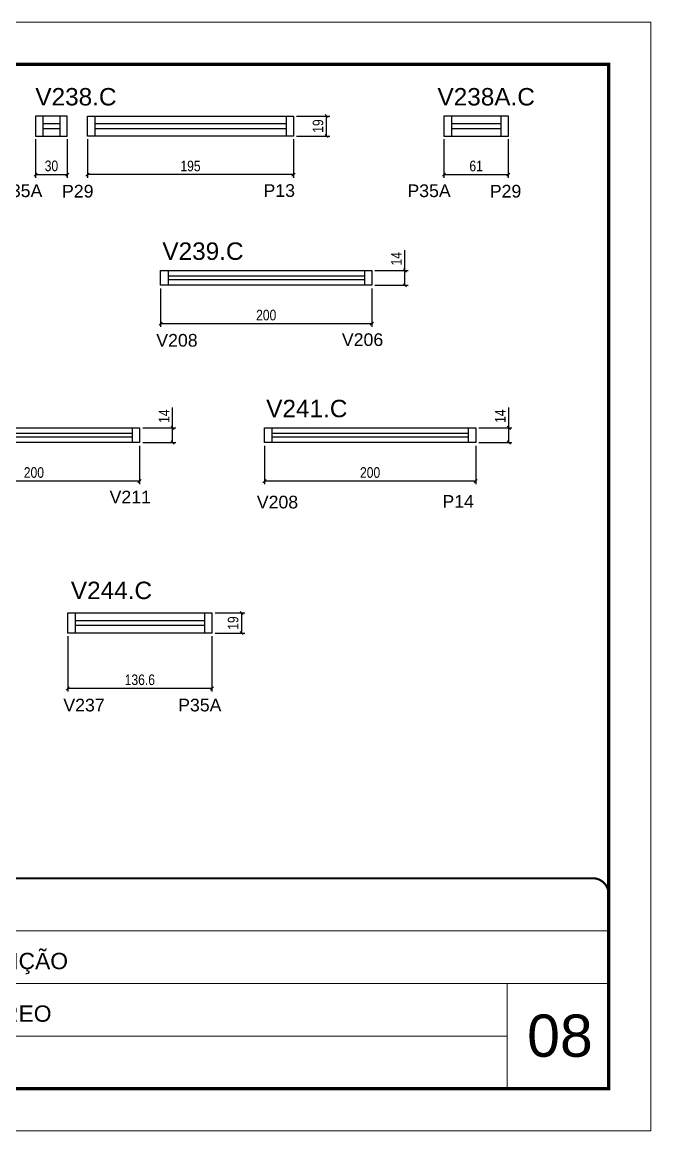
# Model space of a CAD drawing. Extents: x 5442 to 11695, y -218 to 3129.
# Drawn here: x 11100 to 11695, y 930 to 1980 of the extents above; entities that cross this region are included whole.
import ezdxf

# ---------------------------------------------------------------- set-up
doc = ezdxf.new("R2010")
doc.units = 0
doc.linetypes.add('CONTINUO', pattern=[0])
doc.linetypes.add('DASHED', pattern=[0.75, 0.5, -0.25])
for name, color, linetype in [('5', 5, 'Continuous'), ('COTA', 241, 'Continuous'), ('NOMENCLATURA', 7, 'Continuous'), ('Painéis', 200, 'Continuous'), ('SARR_2.2x7', 40, 'Continuous'), ('SARR_EDITAR', 141, 'Continuous')]:
    doc.layers.add(name, color=color, linetype=linetype)
for name, color, linetype, lineweight in [('CARIMBO', 255, 'Continuous', 9), ('Folhas', 255, 'Continuous', 9), ('Romaneio', 3, 'Continuous', 13), ('SARRAFO DE PRESSAO', 251, 'DASHED', 9)]:
    doc.layers.add(name, color=color, linetype=linetype, lineweight=lineweight)
doc.styles.add('ARIAL', font='arial.ttf')
doc.styles.add('COTA TECNICA-50', font='techl___.ttf', dxfattribs={"height": 10})
doc.styles.get("Standard").update_dxf_attribs({"font": 'arial.ttf'})
doc.dimstyles.new('COTA PAINEL-50', dxfattribs={"dimtxt": 10, "dimasz": 3, "dimexe": 3, "dimexo": 3, "dimgap": 3, "dimtad": 1, "dimdec": 1, "dimzin": 12, "dimdsep": 46, "dimtxsty": 'COTA TECNICA-50', "dimblk1": 'OBLIQUE', "dimblk2": 'OBLIQUE', "dimsah": 1, "dimcen": 0.9, "dimclrd": 4, "dimclre": 4, "dimclrt": 240, "dimadec": 1, "dimazin": 3, "dimtfac": 1, "dimtdec": 1, "dimtmove": 0, "dimatfit": 3, "dimfxl": 1, "dimtolj": 1, "dimtzin": 12, "dimarcsym": 0})

# ---------------------------------------------------------------- blocks, each defined once
blk = doc.blocks.new('9999999999')
at = {"color": 30, "linetype": 'CONTINUO'}
for p, q in [((98564.6, 34379.6), (99584, 34379.6)), ((98564.6, 34329.8), (99488, 34329.8)), ((99584, 34329.8), (99488, 34329.8)), ((99488, 34329.8), (99488, 34230.2)), ((98564.6, 34280), (99488, 34280))]:
    blk.add_line(p, q, dxfattribs=at)
at = {"color": 30, "linetype": 'CONTINUO', "const_width": 2}
blk.add_lwpolyline([(99584, 34230.2), (99584, 34414.4, 0.414214), (99569, 34429.4), (98229, 34429.4, 0.414214), (98214, 34414.4), (98214, 34245.2, 0.414214), (98229, 34230.2), (99584, 34230.2)], format="xyb", dxfattribs=at)
at = {"layer": 'Folhas'}
blk.add_lwpolyline([(98139, 34190.2), (99624, 34190.2), (99624, 35240.2), (98139, 35240.2)], close=True, dxfattribs=at)
at = {"layer": 'Folhas', "color": 30, "const_width": 3}
blk.add_lwpolyline([(98214, 34230.2), (99584, 34230.2), (99584, 35200.2), (98214, 35200.2)], close=True, dxfattribs=at)
at = {"color": 7, "linetype": 'Continuous', "ltscale": 5, "style": 'ARIAL'}
for s, p in [('HOSPITAL ASSUNÇÃO', (98837.7, 34343.3)), ('TRECHO 3 - TÉRREO', (98837.7, 34293.5))]:
    blk.add_text(s, height=15.483, dxfattribs=at).set_placement(p)
blk = doc.blocks.new('_Oblique')
at = {"color": 0, "linetype": 'ByBlock', "lineweight": -2}
blk.add_line((-0.5, -0.5), (0.5, 0.5), dxfattribs=at)
blk = doc.blocks.new('*D1301')
at = {"layer": 'COTA', "color": 4, "linetype": 'ByBlock', "lineweight": -2, "transparency": 16777216}
for p, q in [((11112.7, 1869.6), (11112.7, 1833.1)), ((11142.7, 1869.6), (11142.7, 1833.1)), ((11112.7, 1836.1), (11142.7, 1836.1))]:
    blk.add_line(p, q, dxfattribs=at)
at = {"layer": 'Defpoints', "color": 0, "linetype": 'ByBlock', "transparency": 16777216}
for p in [(11112.7, 1872.6), (11142.7, 1872.6), (11142.7, 1836.1)]:
    blk.add_point(p, dxfattribs=at)
at = {"layer": 'COTA', "color": 4, "linetype": 'ByBlock', "lineweight": -2, "transparency": 16777216, "xscale": 3, "yscale": 3, "zscale": 3, "rotation": 180}
blk.add_blockref('_Oblique', (11112.7, 1836.1), dxfattribs=at)
at = {"layer": 'COTA', "color": 4, "linetype": 'ByBlock', "lineweight": -2, "transparency": 16777216, "xscale": 3, "yscale": 3, "zscale": 3}
blk.add_blockref('_Oblique', (11142.7, 1836.1), dxfattribs=at)
at = {"layer": 'COTA', "color": 240, "linetype": 'ByBlock', "transparency": 16777216, "insert": (11127.7, 1844.3), "char_height": 10, "attachment_point": 5, "style": 'COTA TECNICA-50'}
blk.add_mtext('\\A1;30', dxfattribs=at)
blk = doc.blocks.new('*D1302')
at = {"layer": 'COTA', "color": 4, "linetype": 'ByBlock', "lineweight": -2, "transparency": 16777216}
for p, q in [((11161.9, 1869.6), (11161.9, 1833.1)), ((11356.9, 1869.6), (11356.9, 1833.1)), ((11356.9, 1836.1), (11161.9, 1836.1))]:
    blk.add_line(p, q, dxfattribs=at)
at = {"layer": 'Defpoints', "color": 0, "linetype": 'ByBlock', "transparency": 16777216}
for p in [(11161.9, 1872.6), (11356.9, 1872.6), (11161.9, 1836.1)]:
    blk.add_point(p, dxfattribs=at)
at = {"layer": 'COTA', "color": 4, "linetype": 'ByBlock', "lineweight": -2, "transparency": 16777216, "xscale": 3, "yscale": 3, "zscale": 3, "rotation": 180}
blk.add_blockref('_Oblique', (11161.9, 1836.1), dxfattribs=at)
at = {"layer": 'COTA', "color": 4, "linetype": 'ByBlock', "lineweight": -2, "transparency": 16777216, "xscale": 3, "yscale": 3, "zscale": 3}
blk.add_blockref('_Oblique', (11356.9, 1836.1), dxfattribs=at)
at = {"layer": 'COTA', "color": 240, "linetype": 'ByBlock', "transparency": 16777216, "insert": (11259.4, 1844.2), "char_height": 10, "attachment_point": 5, "style": 'COTA TECNICA-50'}
blk.add_mtext('\\A1;195', dxfattribs=at)
blk = doc.blocks.new('*D1303')
at = {"layer": 'Defpoints', "color": 0, "linetype": 'ByBlock', "transparency": 16777216}
for p in [(11356.9, 1891.6), (11388.3, 1891.6), (11356.9, 1872.6)]:
    blk.add_point(p, dxfattribs=at)
at = {"layer": 'Romaneio', "color": 4, "linetype": 'ByBlock', "lineweight": -2, "transparency": 16777216}
for p, q in [((11359.9, 1891.6), (11391.3, 1891.6)), ((11388.3, 1872.6), (11388.3, 1891.6)), ((11359.9, 1872.6), (11391.3, 1872.6))]:
    blk.add_line(p, q, dxfattribs=at)
at = {"layer": 'Romaneio', "color": 4, "linetype": 'ByBlock', "lineweight": -2, "transparency": 16777216, "xscale": 3, "yscale": 3, "zscale": 3}
for p, rotation in [((11388.3, 1891.6), 90), ((11388.3, 1872.6), 270)]:
    blk.add_blockref('_Oblique', p, dxfattribs=dict(at, rotation=rotation))
at = {"layer": 'Romaneio', "color": 240, "linetype": 'ByBlock', "transparency": 16777216, "insert": (11380.2, 1882.1), "char_height": 10, "attachment_point": 5, "rotation": 90, "style": 'COTA TECNICA-50'}
blk.add_mtext('\\A1;19', dxfattribs=at)
blk = doc.blocks.new('*D1304')
at = {"layer": 'COTA', "color": 4, "linetype": 'ByBlock', "lineweight": -2, "transparency": 16777216}
for p, q in [((11231.1, 1728.3), (11231.1, 1691.9)), ((11431.1, 1728.3), (11431.1, 1691.9)), ((11431.1, 1694.9), (11231.1, 1694.9))]:
    blk.add_line(p, q, dxfattribs=at)
at = {"layer": 'Defpoints', "color": 0, "linetype": 'ByBlock', "transparency": 16777216}
for p in [(11231.1, 1731.3), (11431.1, 1731.3), (11231.1, 1694.9)]:
    blk.add_point(p, dxfattribs=at)
at = {"layer": 'COTA', "color": 4, "linetype": 'ByBlock', "lineweight": -2, "transparency": 16777216, "xscale": 3, "yscale": 3, "zscale": 3, "rotation": 180}
blk.add_blockref('_Oblique', (11231.1, 1694.9), dxfattribs=at)
at = {"layer": 'COTA', "color": 4, "linetype": 'ByBlock', "lineweight": -2, "transparency": 16777216, "xscale": 3, "yscale": 3, "zscale": 3}
blk.add_blockref('_Oblique', (11431.1, 1694.9), dxfattribs=at)
at = {"layer": 'COTA', "color": 240, "linetype": 'ByBlock', "transparency": 16777216, "insert": (11331.1, 1703), "char_height": 10, "attachment_point": 5, "style": 'COTA TECNICA-50'}
blk.add_mtext('\\A1;200', dxfattribs=at)
blk = doc.blocks.new('*D1305')
at = {"layer": 'Defpoints', "color": 0, "linetype": 'ByBlock', "transparency": 16777216}
for p in [(11431.1, 1745.3), (11462.5, 1745.3), (11431.1, 1731.3)]:
    blk.add_point(p, dxfattribs=at)
at = {"layer": 'Romaneio', "color": 4, "linetype": 'ByBlock', "lineweight": -2, "transparency": 16777216}
for p, q in [((11462.5, 1745.3), (11462.5, 1764.5)), ((11434.1, 1745.3), (11465.5, 1745.3)), ((11462.5, 1731.3), (11462.5, 1745.3)), ((11434.1, 1731.3), (11465.5, 1731.3))]:
    blk.add_line(p, q, dxfattribs=at)
at = {"layer": 'Romaneio', "color": 4, "linetype": 'ByBlock', "lineweight": -2, "transparency": 16777216, "xscale": 3, "yscale": 3, "zscale": 3}
for p, rotation in [((11462.5, 1745.3), 90), ((11462.5, 1731.3), 270)]:
    blk.add_blockref('_Oblique', p, dxfattribs=dict(at, rotation=rotation))
at = {"layer": 'Romaneio', "color": 240, "linetype": 'ByBlock', "transparency": 16777216, "insert": (11454.4, 1756.4), "char_height": 10, "attachment_point": 5, "rotation": 90, "style": 'COTA TECNICA-50'}
blk.add_mtext('\\A1;14', dxfattribs=at)
blk = doc.blocks.new('*D1306')
at = {"layer": 'COTA', "color": 4, "linetype": 'ByBlock', "lineweight": -2, "transparency": 16777216}
for p, q in [((11011.1, 1579.3), (11011.1, 1542.8)), ((11211.1, 1579.3), (11211.1, 1542.8)), ((11211.1, 1545.8), (11011.1, 1545.8))]:
    blk.add_line(p, q, dxfattribs=at)
at = {"layer": 'Defpoints', "color": 0, "linetype": 'ByBlock', "transparency": 16777216}
for p in [(11011.1, 1582.3), (11211.1, 1582.3), (11011.1, 1545.8)]:
    blk.add_point(p, dxfattribs=at)
at = {"layer": 'COTA', "color": 4, "linetype": 'ByBlock', "lineweight": -2, "transparency": 16777216, "xscale": 3, "yscale": 3, "zscale": 3, "rotation": 180}
blk.add_blockref('_Oblique', (11011.1, 1545.8), dxfattribs=at)
at = {"layer": 'COTA', "color": 4, "linetype": 'ByBlock', "lineweight": -2, "transparency": 16777216, "xscale": 3, "yscale": 3, "zscale": 3}
blk.add_blockref('_Oblique', (11211.1, 1545.8), dxfattribs=at)
at = {"layer": 'COTA', "color": 240, "linetype": 'ByBlock', "transparency": 16777216, "insert": (11111.1, 1553.9), "char_height": 10, "attachment_point": 5, "style": 'COTA TECNICA-50'}
blk.add_mtext('\\A1;200', dxfattribs=at)
blk = doc.blocks.new('*D1307')
at = {"layer": 'Defpoints', "color": 0, "linetype": 'ByBlock', "transparency": 16777216}
for p in [(11211.1, 1596.3), (11242.5, 1596.3), (11211.1, 1582.3)]:
    blk.add_point(p, dxfattribs=at)
at = {"layer": 'Romaneio', "color": 4, "linetype": 'ByBlock', "lineweight": -2, "transparency": 16777216}
for p, q in [((11242.5, 1596.3), (11242.5, 1615.4)), ((11214.1, 1596.3), (11245.5, 1596.3)), ((11242.5, 1582.3), (11242.5, 1596.3)), ((11214.1, 1582.3), (11245.5, 1582.3))]:
    blk.add_line(p, q, dxfattribs=at)
at = {"layer": 'Romaneio', "color": 4, "linetype": 'ByBlock', "lineweight": -2, "transparency": 16777216, "xscale": 3, "yscale": 3, "zscale": 3}
for p, rotation in [((11242.5, 1596.3), 90), ((11242.5, 1582.3), 270)]:
    blk.add_blockref('_Oblique', p, dxfattribs=dict(at, rotation=rotation))
at = {"layer": 'Romaneio', "color": 240, "linetype": 'ByBlock', "transparency": 16777216, "insert": (11234.4, 1607.3), "char_height": 10, "attachment_point": 5, "rotation": 90, "style": 'COTA TECNICA-50'}
blk.add_mtext('\\A1;14', dxfattribs=at)
blk = doc.blocks.new('*D1308')
at = {"layer": 'COTA', "color": 4, "linetype": 'ByBlock', "lineweight": -2, "transparency": 16777216}
for p, q in [((11329.5, 1579.3), (11329.5, 1542.8)), ((11529.5, 1579.3), (11529.5, 1542.8)), ((11529.5, 1545.8), (11329.5, 1545.8))]:
    blk.add_line(p, q, dxfattribs=at)
at = {"layer": 'Defpoints', "color": 0, "linetype": 'ByBlock', "transparency": 16777216}
for p in [(11329.5, 1582.3), (11529.5, 1582.3), (11329.5, 1545.8)]:
    blk.add_point(p, dxfattribs=at)
at = {"layer": 'COTA', "color": 4, "linetype": 'ByBlock', "lineweight": -2, "transparency": 16777216, "xscale": 3, "yscale": 3, "zscale": 3, "rotation": 180}
blk.add_blockref('_Oblique', (11329.5, 1545.8), dxfattribs=at)
at = {"layer": 'COTA', "color": 4, "linetype": 'ByBlock', "lineweight": -2, "transparency": 16777216, "xscale": 3, "yscale": 3, "zscale": 3}
blk.add_blockref('_Oblique', (11529.5, 1545.8), dxfattribs=at)
at = {"layer": 'COTA', "color": 240, "linetype": 'ByBlock', "transparency": 16777216, "insert": (11429.5, 1553.9), "char_height": 10, "attachment_point": 5, "style": 'COTA TECNICA-50'}
blk.add_mtext('\\A1;200', dxfattribs=at)
blk = doc.blocks.new('*D1309')
at = {"layer": 'Defpoints', "color": 0, "linetype": 'ByBlock', "transparency": 16777216}
for p in [(11529.5, 1596.3), (11560.8, 1596.3), (11529.5, 1582.3)]:
    blk.add_point(p, dxfattribs=at)
at = {"layer": 'Romaneio', "color": 4, "linetype": 'ByBlock', "lineweight": -2, "transparency": 16777216}
for p, q in [((11560.8, 1596.3), (11560.8, 1615.4)), ((11532.5, 1596.3), (11563.8, 1596.3)), ((11560.8, 1582.3), (11560.8, 1596.3)), ((11532.5, 1582.3), (11563.8, 1582.3))]:
    blk.add_line(p, q, dxfattribs=at)
at = {"layer": 'Romaneio', "color": 4, "linetype": 'ByBlock', "lineweight": -2, "transparency": 16777216, "xscale": 3, "yscale": 3, "zscale": 3}
for p, rotation in [((11560.8, 1596.3), 90), ((11560.8, 1582.3), 270)]:
    blk.add_blockref('_Oblique', p, dxfattribs=dict(at, rotation=rotation))
at = {"layer": 'Romaneio', "color": 240, "linetype": 'ByBlock', "transparency": 16777216, "insert": (11552.8, 1607.3), "char_height": 10, "attachment_point": 5, "rotation": 90, "style": 'COTA TECNICA-50'}
blk.add_mtext('\\A1;14', dxfattribs=at)
blk = doc.blocks.new('*D1473')
at = {"layer": 'COTA', "color": 4, "linetype": 'ByBlock', "lineweight": -2, "transparency": 16777216}
for p, q in [((11499.4, 1869.6), (11499.4, 1833.1)), ((11560.4, 1869.6), (11560.4, 1833.1)), ((11499.4, 1836.1), (11560.4, 1836.1))]:
    blk.add_line(p, q, dxfattribs=at)
at = {"layer": 'Defpoints', "color": 0, "linetype": 'ByBlock', "transparency": 16777216}
for p in [(11499.4, 1872.6), (11560.4, 1872.6), (11560.4, 1836.1)]:
    blk.add_point(p, dxfattribs=at)
at = {"layer": 'COTA', "color": 4, "linetype": 'ByBlock', "lineweight": -2, "transparency": 16777216, "xscale": 3, "yscale": 3, "zscale": 3, "rotation": 180}
blk.add_blockref('_Oblique', (11499.4, 1836.1), dxfattribs=at)
at = {"layer": 'COTA', "color": 4, "linetype": 'ByBlock', "lineweight": -2, "transparency": 16777216, "xscale": 3, "yscale": 3, "zscale": 3}
blk.add_blockref('_Oblique', (11560.4, 1836.1), dxfattribs=at)
at = {"layer": 'COTA', "color": 240, "linetype": 'ByBlock', "transparency": 16777216, "insert": (11529.9, 1844.2), "char_height": 10, "attachment_point": 5, "style": 'COTA TECNICA-50'}
blk.add_mtext('\\A1;61', dxfattribs=at)
blk = doc.blocks.new('*D1422')
at = {"layer": 'COTA', "color": 4, "linetype": 'ByBlock', "lineweight": -2, "transparency": 16777216}
for p, q in [((11143.1, 1398.9), (11143.1, 1346.4)), ((11279.7, 1398.9), (11279.7, 1346.4)), ((11279.7, 1349.4), (11143.1, 1349.4))]:
    blk.add_line(p, q, dxfattribs=at)
at = {"layer": 'Defpoints', "color": 0, "linetype": 'ByBlock', "transparency": 16777216}
for p in [(11143.1, 1401.9), (11279.7, 1401.9), (11143.1, 1349.4)]:
    blk.add_point(p, dxfattribs=at)
at = {"layer": 'COTA', "color": 4, "linetype": 'ByBlock', "lineweight": -2, "transparency": 16777216, "xscale": 3, "yscale": 3, "zscale": 3, "rotation": 180}
blk.add_blockref('_Oblique', (11143.1, 1349.4), dxfattribs=at)
at = {"layer": 'COTA', "color": 4, "linetype": 'ByBlock', "lineweight": -2, "transparency": 16777216, "xscale": 3, "yscale": 3, "zscale": 3}
blk.add_blockref('_Oblique', (11279.7, 1349.4), dxfattribs=at)
at = {"layer": 'COTA', "color": 240, "linetype": 'ByBlock', "transparency": 16777216, "insert": (11211.4, 1357.6), "char_height": 10, "attachment_point": 5, "style": 'COTA TECNICA-50'}
blk.add_mtext('\\A1;136.6', dxfattribs=at)
blk = doc.blocks.new('*D1423')
at = {"layer": 'Defpoints', "color": 0, "linetype": 'ByBlock', "transparency": 16777216}
for p in [(11279.7, 1420.9), (11307.9, 1420.9), (11279.7, 1401.9)]:
    blk.add_point(p, dxfattribs=at)
at = {"layer": 'Romaneio', "color": 4, "linetype": 'ByBlock', "lineweight": -2, "transparency": 16777216}
for p, q in [((11282.7, 1420.9), (11310.9, 1420.9)), ((11307.9, 1401.9), (11307.9, 1420.9)), ((11282.7, 1401.9), (11310.9, 1401.9))]:
    blk.add_line(p, q, dxfattribs=at)
at = {"layer": 'Romaneio', "color": 4, "linetype": 'ByBlock', "lineweight": -2, "transparency": 16777216, "xscale": 3, "yscale": 3, "zscale": 3}
for p, rotation in [((11307.9, 1420.9), 90), ((11307.9, 1401.9), 270)]:
    blk.add_blockref('_Oblique', p, dxfattribs=dict(at, rotation=rotation))
at = {"layer": 'Romaneio', "color": 240, "linetype": 'ByBlock', "transparency": 16777216, "insert": (11299.8, 1411.4), "char_height": 10, "attachment_point": 5, "rotation": 90, "style": 'COTA TECNICA-50'}
blk.add_mtext('\\A1;19', dxfattribs=at)

msp = doc.modelspace()

# ---------------------------------------------------------------- linework, layer by layer
at = {"layer": 'Painéis', "linetype": 'Continuous'}
for points in [[(11142.7, 1891.56), (11112.7, 1891.56), (11112.7, 1872.56), (11142.7, 1872.56)], [(11161.92, 1891.56), (11356.92, 1891.56), (11356.92, 1872.56), (11161.92, 1872.56)], [(11560.44, 1891.56), (11499.44, 1891.56), (11499.44, 1872.56), (11560.44, 1872.56)], [(11231.13, 1745.35), (11431.13, 1745.35), (11431.13, 1731.35), (11231.13, 1731.35)], [(11011.14, 1596.28), (11211.14, 1596.28), (11211.14, 1582.28), (11011.14, 1582.28)], [(11329.49, 1596.28), (11529.49, 1596.28), (11529.49, 1582.28), (11329.49, 1582.28)], [(11143.11, 1420.92), (11279.71, 1420.92), (11279.71, 1401.92), (11143.11, 1401.92)]]:
    msp.add_lwpolyline(points, close=True, dxfattribs=at)
at = {"layer": 'SARR_2.2x7', "linetype": 'Continuous'}
for p, q in [((11119.7, 1891.56), (11119.7, 1872.56)), ((11135.7, 1891.56), (11135.7, 1872.56)), ((11168.92, 1891.56), (11168.92, 1872.56)), ((11349.92, 1891.56), (11349.92, 1872.56)), ((11506.44, 1891.56), (11506.44, 1872.56)), ((11553.44, 1891.56), (11553.44, 1872.56)), ((11119.7, 1884.56), (11135.7, 1884.56)), ((11135.7, 1879.56), (11119.7, 1879.56)), ((11168.92, 1884.56), (11349.92, 1884.56)), ((11349.92, 1879.56), (11168.92, 1879.56)), ((11506.44, 1884.56), (11553.44, 1884.56)), ((11553.44, 1879.56), (11506.44, 1879.56)), ((11238.13, 1745.35), (11238.13, 1731.35)), ((11424.13, 1745.35), (11424.13, 1731.35)), ((11204.14, 1596.28), (11204.14, 1582.28)), ((11336.49, 1596.28), (11336.49, 1582.28)), ((11522.49, 1596.28), (11522.49, 1582.28)), ((11150.11, 1420.92), (11150.11, 1401.92)), ((11272.71, 1420.92), (11272.71, 1401.92)), ((11150.11, 1413.92), (11272.71, 1413.92)), ((11272.71, 1408.92), (11150.11, 1408.92))]:
    msp.add_line(p, q, dxfattribs=at)
at = {"layer": 'SARR_EDITAR', "linetype": 'Continuous'}
for p, q in [((11238.13, 1740.35), (11424.13, 1740.35)), ((11424.13, 1736.35), (11238.13, 1736.35)), ((11018.14, 1591.28), (11204.14, 1591.28)), ((11204.14, 1587.28), (11018.14, 1587.28)), ((11336.49, 1591.28), (11522.49, 1591.28)), ((11522.49, 1587.28), (11336.49, 1587.28))]:
    msp.add_line(p, q, dxfattribs=at)

# ---------------------------------------------------------------- block references
at = {"layer": 'SARRAFO DE PRESSAO', "color": 6, "linetype": 'ByBlock'}
msp.add_blockref('9999999999', (-87928.62, -33259.74), dxfattribs=at)

# ---------------------------------------------------------------- texts
at = {"layer": '5', "linetype": 'Continuous'}
for s, p in [('P13', (11328.54, 1815.01)), ('P35A', (11078.09, 1814.81)), ('P29', (11137.72, 1814.39)), ('P35A', (11464.83, 1814.81)), ('P29', (11542.85, 1814.39)), ('V208', (11226.99, 1673.18)), ('V206', (11402.76, 1673.8)), ('V211', (11182.77, 1524.73)), ('V208', (11322.19, 1519.96)), ('P14', (11497.96, 1520.58)), ('V237', (11138.97, 1327.7)), ('P35A', (11247.69, 1327.7))]:
    msp.add_text(s, height=12, rotation=359.99996, dxfattribs=at).set_placement(p)
at = {"layer": 'CARIMBO', "style": 'ARIAL'}
msp.add_text('08', height=40, dxfattribs=at).set_placement((11578.21, 1000.61))
at = {"layer": 'NOMENCLATURA', "linetype": 'Continuous'}
for s, p in [('V238.C', (11112.46, 1901.58)), ('V238A.C', (11493.31, 1901.58)), ('V239.C', (11232.76, 1755.37)), ('V241.C', (11331.12, 1606.3)), ('V244.C', (11146.09, 1434.07))]:
    msp.add_text(s, height=16.5, dxfattribs=at).set_placement(p)

# ---------------------------------------------------------------- dimensions: what is measured, and where the dimension line sits
at = {"layer": 'COTA', "linetype": 'ByBlock'}
for base, p1, p2, picture, middle in [((11142.7, 1836.08), (11112.7, 1872.56), (11142.7, 1872.56), '*D1301', (11127.7, 1844.3)), ((11161.92, 1836.08), (11356.92, 1872.56), (11161.92, 1872.56), '*D1302', (11259.42, 1844.22)), ((11560.44, 1836.08), (11499.44, 1872.56), (11560.44, 1872.56), '*D1473', (11529.94, 1844.19)), ((11231.13, 1694.87), (11431.13, 1731.35), (11231.13, 1731.35), '*D1304', (11331.13, 1702.97)), ((11011.14, 1545.8), (11211.14, 1582.28), (11011.14, 1582.28), '*D1306', (11111.14, 1553.9)), ((11329.49, 1545.8), (11529.49, 1582.28), (11329.49, 1582.28), '*D1308', (11429.49, 1553.9)), ((11143.11, 1349.39), (11279.71, 1401.92), (11143.11, 1401.92), '*D1422', (11211.41, 1357.61))]:
    dim = msp.add_linear_dim(base=base, p1=p1, p2=p2, dimstyle='COTA PAINEL-50', override={"dimarcsym": 1}, dxfattribs=at)
    dim.commit()
    dim.dimension.update_dxf_attribs({"geometry": picture, "text_midpoint": middle})
at = {"layer": 'Romaneio', "linetype": 'ByBlock'}
for base, p1, p2, picture, middle in [((11388.26, 1891.56), (11356.92, 1872.56), (11356.92, 1891.56), '*D1303', (11380.17, 1882.06)), ((11462.47, 1745.35), (11431.13, 1731.35), (11431.13, 1745.35), '*D1305', (11454.4, 1756.41)), ((11242.48, 1596.28), (11211.14, 1582.28), (11211.14, 1596.28), '*D1307', (11234.41, 1607.34)), ((11560.83, 1596.28), (11529.49, 1582.28), (11529.49, 1596.28), '*D1309', (11552.76, 1607.34)), ((11307.88, 1420.92), (11279.71, 1401.92), (11279.71, 1420.92), '*D1423', (11299.79, 1411.42))]:
    dim = msp.add_linear_dim(base=base, p1=p1, p2=p2, angle=90, dimstyle='COTA PAINEL-50', override={"dimarcsym": 1}, dxfattribs=at)
    dim.commit()
    dim.dimension.update_dxf_attribs({"geometry": picture, "text_midpoint": middle})

doc.saveas('drawing.dxf')
